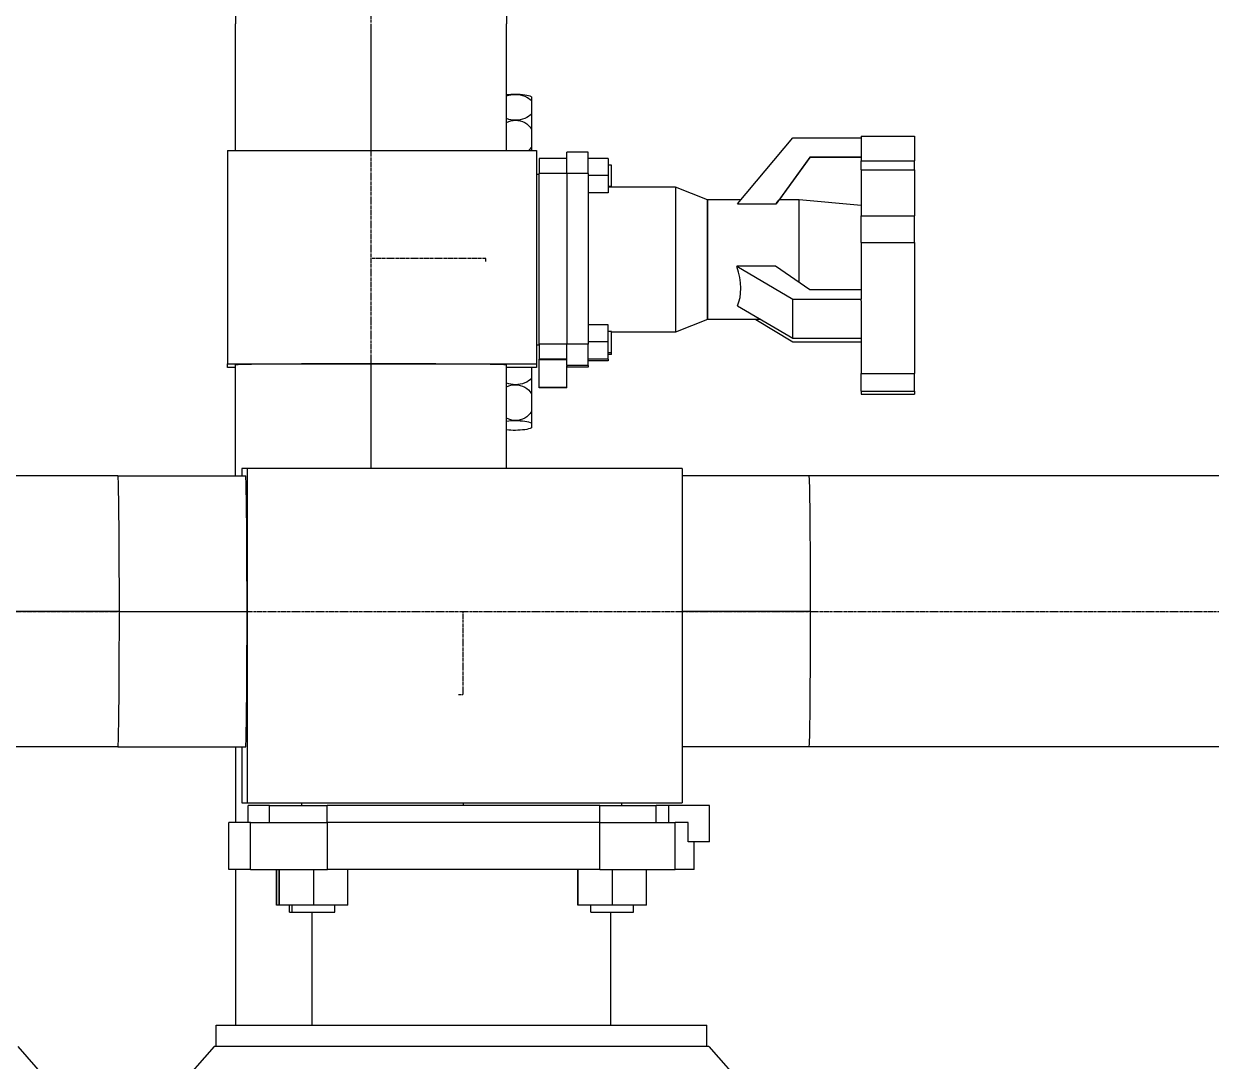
# Model space of a CAD drawing. Header units: millimetres. Extents: x 48717 to 75522, y 76128 to 88842.
# Drawn here: x 56878.8 to 57157.2, y 84330.9 to 84574.2 of the extents above; entities that cross this region are included whole.
import ezdxf

# ---------------------------------------------------------------- set-up
doc = ezdxf.new("R2010")
doc.units = ezdxf.units.MM
doc.linetypes.add('CENTER2', pattern=[1.125, 0.75, -0.125, 0.125, -0.125])
for name, color, linetype in [('Top (Plan) View2-CENTER', 1, 'CENTER2'), ('Top (Plan) View2-DV90-S1B-001c', 120, 'Continuous'), ('Top (Plan) View2-DV90-S1B-002a', 140, 'Continuous')]:
    doc.layers.add(name, color=color, linetype=linetype)

# ---------------------------------------------------------------- blocks, each defined once
blk = doc.blocks.new('*U707')
at = {"layer": 'Top (Plan) View2-CENTER'}
blk.add_line((56739.18, 84436.41), (56900.85, 84436.41), dxfattribs=at)
at = {"layer": 'Top (Plan) View2-DV90-S1B-001c', "color": 0, "linetype": 'ByBlock', "lineweight": -2}
for p, q in [((56900.85, 84468.16), (56871.19, 84468.16)), ((56901.17, 84436.41), (56871.19, 84436.41)), ((56900.85, 84404.66), (56871.19, 84404.66)), ((56877.44, 84334.41), (56894.94, 84314.41))]:
    blk.add_line(p, q, dxfattribs=at)
at = {"layer": 'Top (Plan) View2-DV90-S1B-001c', "color": 0, "linetype": 'ByBlock', "lineweight": -2, "extrusion": (0, 0, -1)}
for start_param, end_param in [(0, 1.570796), (1.570796, 3.141593)]:
    blk.add_ellipse((56900.85, 84436.41), major_axis=(0, 31.75), ratio=0.01, start_param=start_param, end_param=end_param, dxfattribs=at)
blk = doc.blocks.new('*U726')
at = {"layer": 'Top (Plan) View2-CENTER'}
for p, q in [((56901.17, 84436.41), (57062.84, 84436.4)), ((56981.85, 84416.91), (56981.85, 84436.41)), ((56980.72, 84416.91), (56981.85, 84416.91))]:
    blk.add_line(p, q, dxfattribs=at)
at = {"layer": 'Top (Plan) View2-DV90-S1B-001c', "color": 0, "linetype": 'ByBlock', "lineweight": -2}
for p, q in [((56929.98, 84469.91), (56929.98, 84468.16)), ((56931.19, 84469.91), (56929.98, 84469.91)), ((56931.19, 84469.91), (56931.19, 84391.51)), ((57033.18, 84469.91), (56931.19, 84469.91)), ((57033.18, 84469.91), (57033.18, 84391.51)), ((56900.85, 84468.16), (56930.85, 84468.16)), ((57062.84, 84468.15), (57033.18, 84468.16)), ((56901.17, 84436.41), (56931.17, 84436.41)), ((57063.16, 84436.4), (57033.18, 84436.41)), ((56900.85, 84404.66), (56930.85, 84404.66)), ((56929.98, 84404.66), (56929.98, 84391.51)), ((57062.84, 84404.65), (57033.18, 84404.66)), ((56929.98, 84391.51), (56931.19, 84391.51)), ((56931.19, 84391.51), (57033.18, 84391.51)), ((56931.44, 84386.91), (56931.44, 84390.91)), ((56936.46, 84390.91), (56931.44, 84390.91)), ((56936.46, 84390.91), (56949.95, 84390.91)), ((56936.46, 84386.91), (56936.46, 84390.91)), ((56943.93, 84391.51), (56943.93, 84390.91)), ((57013.82, 84390.91), (56949.95, 84390.91)), ((56949.95, 84386.91), (56949.95, 84390.91)), ((56981.81, 84391.51), (56981.81, 84390.91)), ((57013.82, 84390.91), (57027.07, 84390.91)), ((57013.82, 84386.91), (57013.82, 84390.91)), ((57018.93, 84391.51), (57018.93, 84390.91)), ((57030, 84390.91), (57027.07, 84390.91)), ((57027.07, 84386.91), (57027.07, 84390.91)), ((57039.54, 84390.91), (57030, 84390.91)), ((57030, 84386.91), (57030, 84390.91)), ((57039.54, 84382.41), (57039.54, 84390.91)), ((56932.01, 84386.91), (56926.89, 84386.91)), ((56926.89, 84375.91), (56926.89, 84386.91)), ((56932.01, 84386.91), (56949.99, 84386.91)), ((56932.01, 84375.91), (56932.01, 84386.91)), ((57013.87, 84386.91), (56949.99, 84386.91)), ((56949.99, 84375.91), (56949.99, 84386.91)), ((57013.87, 84386.91), (57031.54, 84386.91)), ((57013.87, 84375.91), (57013.87, 84386.91)), ((57034.54, 84386.91), (57031.54, 84386.91)), ((57031.54, 84375.91), (57031.54, 84386.91)), ((57034.54, 84382.41), (57034.54, 84386.91)), ((57039.54, 84382.41), (57034.54, 84382.41)), ((57035.98, 84375.91), (57035.98, 84382.41)), ((56932.01, 84375.91), (56926.89, 84375.91)), ((56932.01, 84375.91), (56949.99, 84375.91)), ((56938.06, 84367.51), (56938.06, 84375.91)), ((56938.16, 84367.51), (56938.16, 84375.91)), ((56938.71, 84367.51), (56938.71, 84375.91)), ((56938.81, 84367.51), (56938.81, 84375.91)), ((56946.85, 84367.51), (56946.85, 84375.91)), ((57013.87, 84375.91), (56949.99, 84375.91)), ((56954.81, 84367.51), (56954.81, 84375.91)), ((57008.71, 84367.51), (57008.71, 84375.91)), ((57008.8, 84367.51), (57008.8, 84375.91)), ((57013.87, 84375.91), (57031.54, 84375.91)), ((57016.85, 84367.51), (57016.85, 84375.91)), ((57024.8, 84367.51), (57024.8, 84375.91)), ((57035.98, 84375.91), (57031.54, 84375.91)), ((56938.16, 84367.51), (56938.06, 84367.51)), ((56938.71, 84367.51), (56938.16, 84367.51)), ((56938.81, 84367.51), (56938.71, 84367.51)), ((56946.85, 84367.51), (56938.81, 84367.51)), ((56941.11, 84365.91), (56941.11, 84367.51)), ((56941.11, 84365.91), (56941.11, 84367.51)), ((56941.11, 84365.91), (56941.11, 84365.91)), ((56941.11, 84365.91), (56941.76, 84365.91)), ((56941.76, 84365.91), (56941.76, 84367.51)), ((56941.76, 84365.91), (56941.76, 84367.51)), ((56941.76, 84365.91), (56941.76, 84365.91)), ((56941.76, 84365.91), (56951.76, 84365.91)), ((56946.43, 84339.41), (56946.43, 84365.91)), ((56946.44, 84339.41), (56946.44, 84365.91)), ((56954.81, 84367.51), (56946.85, 84367.51)), ((56951.76, 84365.91), (56951.76, 84367.51)), ((57008.8, 84367.51), (57008.71, 84367.51)), ((57016.85, 84367.51), (57008.8, 84367.51)), ((57011.76, 84365.91), (57011.76, 84367.51)), ((57011.76, 84365.91), (57011.76, 84367.51)), ((57011.76, 84365.91), (57011.76, 84365.91)), ((57011.76, 84365.91), (57021.76, 84365.91)), ((57016.43, 84339.41), (57016.43, 84365.91)), ((57024.8, 84367.51), (57016.85, 84367.51)), ((57021.76, 84365.91), (57021.76, 84367.51)), ((56923.93, 84339.41), (56923.94, 84339.41)), ((56923.93, 84334.41), (56923.93, 84339.41)), ((56923.94, 84334.41), (56923.94, 84339.41)), ((56923.94, 84339.41), (57038.93, 84339.41)), ((57038.93, 84334.41), (57038.93, 84339.41)), ((56923.43, 84334.41), (56902.43, 84310.41)), ((56923.44, 84334.41), (56902.44, 84310.41)), ((56923.44, 84334.41), (56923.43, 84334.41)), ((57039.43, 84334.41), (56923.44, 84334.41)), ((57039.43, 84334.41), (57056.93, 84314.4))]:
    blk.add_line(p, q, dxfattribs=at)
at = {"layer": 'Top (Plan) View2-DV90-S1B-001c', "color": 0, "linetype": 'ByBlock', "lineweight": -2, "extrusion": (0, 0, -1)}
for centre, start_param, end_param in [((56900.85, 84436.41), 0, 1.570796), ((57062.84, 84436.4), 0, 1.570796), ((56900.85, 84436.41), 1.570796, 3.141593), ((57062.84, 84436.4), 1.570796, 3.141593)]:
    blk.add_ellipse(centre, major_axis=(0, 31.75), ratio=0.01, start_param=start_param, end_param=end_param, dxfattribs=at)
at = {"layer": 'Top (Plan) View2-DV90-S1B-001c', "color": 0, "linetype": 'ByBlock', "lineweight": -2}
for start_param, end_param in [(1.570796, 3.141593), (0, 1.570796)]:
    blk.add_ellipse((56930.85, 84436.41), major_axis=(0, -31.75), ratio=0.01, start_param=start_param, end_param=end_param, dxfattribs=at)
blk = doc.blocks.new('*U733')
at = {"layer": 'Top (Plan) View2-CENTER'}
for p, q in [((56960.25, 84469.91), (56960.25, 84573.84)), ((56987.1, 84519.16), (56960.25, 84519.16)), ((56987.1, 84518.41), (56987.1, 84519.16))]:
    blk.add_line(p, q, dxfattribs=at)
at = {"layer": 'Top (Plan) View2-DV90-S1B-002a', "color": 0, "linetype": 'ByBlock', "lineweight": -2}
for p, q in [((56928.5, 84544.46), (56928.5, 84574.16)), ((56960.25, 84544.46), (56960.25, 84574.14)), ((56992, 84544.46), (56992, 84574.16)), ((57046.11, 84531.96), (57059.1, 84547.43)), ((57059.1, 84547.43), (57075.1, 84547.43)), ((57075.1, 84547.84), (57075.1, 84542.02)), ((57075.1, 84547.84), (57087.6, 84547.84)), ((57087.6, 84547.84), (57087.6, 84542.02)), ((56926.6, 84544.46), (56926.6, 84494.46)), ((56926.6, 84544.46), (56999, 84544.46)), ((56999, 84544.46), (56999, 84494.46)), ((57006.1, 84539.08), (57006.1, 84544.04)), ((57011.1, 84544.04), (57006.1, 84544.04)), ((57011.1, 84539.08), (57011.1, 84544.04)), ((56999.6, 84542.54), (56999.6, 84539.07)), ((57006.1, 84542.54), (56999.6, 84542.54)), ((57015.8, 84542.55), (57011.1, 84542.55)), ((57015.8, 84542.55), (57015.8, 84538.57)), ((57016.6, 84541.03), (57015.8, 84541.03)), ((57016.6, 84536.03), (57016.6, 84541.03)), ((57063.11, 84542.88), (57055.15, 84531.96)), ((57063.11, 84542.79), (57055.86, 84532.84)), ((57063.11, 84542.88), (57063.11, 84542.79)), ((57075.1, 84542.88), (57063.11, 84542.88)), ((57075.1, 84542.79), (57063.11, 84542.79)), ((57075.1, 84539.89), (57075.1, 84542.02)), ((57075.1, 84542.02), (57087.6, 84542.02)), ((57087.6, 84539.89), (57087.6, 84542.02)), ((56999.6, 84538.84), (56999, 84538.84)), ((57006.1, 84539.07), (56999.6, 84539.07)), ((56999.6, 84499.07), (56999.6, 84539.07)), ((57006.1, 84539.08), (57006.1, 84499.08)), ((57011.1, 84539.08), (57006.1, 84539.08)), ((57011.1, 84539.08), (57011.1, 84499.08)), ((57015.8, 84538.57), (57011.1, 84538.57)), ((57015.8, 84538.57), (57015.8, 84534.55)), ((57075.1, 84539.89), (57075.1, 84529.13)), ((57075.1, 84539.89), (57087.6, 84539.89)), ((57087.6, 84539.89), (57087.6, 84529.13)), ((57016.6, 84536.03), (57015.8, 84536.03)), ((57016.6, 84536.03), (57015.8, 84536.03)), ((57031.6, 84535.84), (57015.8, 84535.84)), ((57016.6, 84536.03), (57016.6, 84536.03)), ((57016.6, 84535.84), (57016.6, 84536.03)), ((57031.6, 84535.84), (57031.6, 84501.84)), ((57039.1, 84532.84), (57031.6, 84535.84)), ((57015.8, 84534.55), (57011.1, 84534.55)), ((57015.8, 84534.51), (57011.1, 84534.51)), ((57015.8, 84534.55), (57015.8, 84534.51)), ((57039.1, 84504.84), (57039.1, 84532.84)), ((57046.85, 84532.84), (57039.1, 84532.84)), ((57039.1, 84532.84), (57039.1, 84504.84)), ((57060.6, 84532.84), (57055.83, 84532.84)), ((57060.6, 84513.51), (57060.6, 84532.84)), ((57075.1, 84531.57), (57060.6, 84532.84)), ((57046.11, 84531.96), (57055.15, 84531.96)), ((57075.1, 84522.85), (57075.1, 84529.13)), ((57075.1, 84529.13), (57087.6, 84529.13)), ((57087.6, 84522.85), (57087.6, 84529.13)), ((57075.1, 84522.85), (57075.1, 84509.61)), ((57075.1, 84522.85), (57087.6, 84522.85)), ((57087.6, 84522.85), (57087.6, 84492.15)), ((57055.01, 84517.29), (57045.94, 84517.29)), ((57045.94, 84517.29), (57059.1, 84509.57)), ((57063.11, 84511.81), (57055.01, 84517.29)), ((57075.1, 84511.81), (57063.11, 84511.81)), ((57046.11, 84508.05), (57059.1, 84500.43)), ((57059.1, 84500.43), (57059.1, 84509.57)), ((57059.1, 84509.57), (57075.1, 84509.57)), ((57075.1, 84509.57), (57075.1, 84509.61)), ((57075.1, 84509.21), (57075.1, 84509.57)), ((57075.1, 84509.21), (57075.1, 84492.15)), ((57015.8, 84503.55), (57011.1, 84503.55)), ((57015.8, 84499.57), (57015.8, 84503.55)), ((57039.1, 84504.84), (57031.6, 84501.84)), ((57039.1, 84504.84), (57031.6, 84501.84)), ((57051.58, 84504.84), (57039.1, 84504.84)), ((57039.1, 84504.84), (57039.1, 84504.84)), ((57051.58, 84504.84), (57039.1, 84504.84)), ((57039.1, 84504.84), (57039.1, 84504.84)), ((57050.45, 84504.84), (57059.1, 84499.61)), ((57015.8, 84499.57), (57011.1, 84499.57)), ((57016.6, 84502.03), (57015.8, 84502.03)), ((57015.8, 84495.55), (57015.8, 84499.57)), ((57016.6, 84497.03), (57016.6, 84502.03)), ((57031.6, 84501.84), (57016.6, 84501.84)), ((57031.6, 84501.84), (57016.6, 84501.84)), ((57031.6, 84501.84), (57031.6, 84501.84)), ((57059.1, 84500.43), (57075.1, 84500.43)), ((57059.1, 84499.61), (57075.1, 84499.61)), ((56999.6, 84498.84), (56999, 84498.84)), ((56999.6, 84498.84), (56999, 84498.84)), ((57006.1, 84499.07), (56999.6, 84499.07)), ((56999.6, 84499.07), (56999.6, 84495.54)), ((57006.1, 84494.04), (57006.1, 84499.08)), ((57011.1, 84499.08), (57006.1, 84499.08)), ((57011.1, 84494.04), (57011.1, 84499.08)), ((57016.6, 84497.03), (57015.8, 84497.03)), ((57016.6, 84497.03), (57015.8, 84497.03)), ((57016.6, 84496.65), (57015.8, 84496.65)), ((57016.6, 84496.65), (57015.8, 84496.65)), ((57016.6, 84497.03), (57016.6, 84497.03)), ((57016.6, 84496.65), (57016.6, 84497.03)), ((57016.6, 84496.65), (57016.6, 84496.65)), ((56926.6, 84493.59), (56926.6, 84494.46)), ((56926.6, 84494.46), (56999, 84494.46)), ((56928.5, 84468.16), (56928.5, 84494.16)), ((56960.25, 84469.91), (56960.25, 84494.44)), ((56992, 84469.91), (56992, 84494.16)), ((56999, 84494.46), (56999, 84493.59)), ((57006.1, 84495.54), (56999.6, 84495.54)), ((56999.6, 84495.39), (56999.6, 84495.54)), ((56999.6, 84488.89), (56999.6, 84495.39)), ((57006.1, 84495.39), (56999.6, 84495.39)), ((57006.1, 84494.04), (57006.1, 84493.89)), ((57011.1, 84494.04), (57006.1, 84494.04)), ((57006.1, 84488.89), (57006.1, 84493.89)), ((57015.8, 84495.55), (57011.1, 84495.55)), ((57015.8, 84495.51), (57011.1, 84495.51)), ((57015.8, 84495.17), (57011.1, 84495.17)), ((57015.8, 84495.13), (57011.1, 84495.13)), ((57011.1, 84494.04), (57011.1, 84493.64)), ((57015.8, 84495.51), (57015.8, 84495.55)), ((57015.8, 84495.51), (57015.8, 84495.17)), ((57015.8, 84495.17), (57015.8, 84495.13)), ((56928.5, 84493.59), (56926.6, 84493.59)), ((56999, 84493.59), (56992, 84493.59)), ((57011.1, 84493.64), (57006.1, 84493.64)), ((57011.1, 84493.64), (57006.1, 84493.64)), ((57011.1, 84493.64), (57011.1, 84493.64)), ((57075.1, 84488.02), (57075.1, 84492.15)), ((57075.1, 84492.15), (57087.6, 84492.15)), ((57087.6, 84488.02), (57087.6, 84492.15)), ((57006.1, 84488.89), (56999.6, 84488.89)), ((56999.6, 84488.79), (56999.6, 84488.89)), ((57006.1, 84488.79), (56999.6, 84488.79)), ((57006.1, 84488.79), (57006.1, 84488.89)), ((57075.1, 84488.02), (57075.1, 84487.34)), ((57075.1, 84488.02), (57087.6, 84488.02)), ((57075.1, 84487.34), (57087.6, 84487.34)), ((57075.1, 84487.34), (57075.1, 84487.34)), ((57075.1, 84487.34), (57087.6, 84487.34)), ((57087.6, 84488.02), (57087.6, 84487.34)), ((57087.6, 84487.34), (57087.6, 84487.34))]:
    blk.add_line(p, q, dxfattribs=at)
at = {"layer": 'Top (Plan) View2-DV90-S1B-002a', "color": 0, "linetype": 'ByBlock', "lineweight": -2, "extrusion": (0, 0, -1)}
blk.add_ellipse((57045.63, 84518.84), major_axis=(10.2, 14), ratio=0.004168, start_param=-0.359484, end_param=-0.003036, dxfattribs=at)
at = {"layer": 'Top (Plan) View2-DV90-S1B-002a', "color": 0, "linetype": 'ByBlock', "lineweight": -2}
for centre, major_axis, ratio, start_param, end_param in [((57035.14, 84518.84), (9.16, -13.01), 0.565749, 0.311679, 1.080623), ((56960.25, 84494.16), (31.75, 0), 0.008759, 1.570796, 3.141593), ((56960.25, 84494.16), (31.75, 0), 0.008759, 0, 1.570796)]:
    blk.add_ellipse(centre, major_axis=major_axis, ratio=ratio, start_param=start_param, end_param=end_param, dxfattribs=at)
blk = doc.blocks.new('*U739')
at = {"layer": 'Top (Plan) View2-DV90-S1B-002a', "color": 0, "linetype": 'ByBlock', "lineweight": -2}
for p, q in [((56928.5, 84404.66), (56928.5, 84386.91)), ((56928.5, 84375.91), (56928.5, 84339.41))]:
    blk.add_line(p, q, dxfattribs=at)
blk = doc.blocks.new('*U740')
at = {"layer": 'Top (Plan) View2-CENTER'}
blk.add_line((56960.25, 84574.44), (56960.25, 84614.16), dxfattribs=at)
at = {"layer": 'Top (Plan) View2-CENTER', "extrusion": (0, 0, -1)}
blk.add_ellipse((57055.24, 84614.16), major_axis=(-67.18, 67.18), ratio=0.9999, start_param=-0.785348, end_param=-0.367052, dxfattribs=at)
at = {"layer": 'Top (Plan) View2-DV90-S1B-002a', "color": 0, "linetype": 'ByBlock', "lineweight": -2}
for p, q in [((57055.23, 84740.9), (57095.24, 84740.9)), ((56928.5, 84614.16), (56928.5, 84574.16)), ((56992, 84614.16), (56992, 84574.16))]:
    blk.add_line(p, q, dxfattribs=at)
for centre in [(57055.23, 84709.15), (57095.24, 84709.15)]:
    blk.add_ellipse(centre, major_axis=(0, 31.75), ratio=0.01, start_param=0, end_param=1.288286, dxfattribs=at)
at = {"layer": 'Top (Plan) View2-DV90-S1B-002a', "color": 0, "linetype": 'ByBlock', "lineweight": -2, "extrusion": (0, 0, -1)}
for start_param, end_param in [(0.009999, 3.141593), (0, 0.009999)]:
    blk.add_ellipse((56960.25, 84614.16), major_axis=(31.75, 0), ratio=0.01, start_param=start_param, end_param=end_param, dxfattribs=at)
at = {"layer": 'Top (Plan) View2-DV90-S1B-002a', "color": 0, "linetype": 'ByBlock', "lineweight": -2}
for points in [[(57036.04, 84739.44), (57042.39, 84740.41), (57048.81, 84740.9), (57055.23, 84740.9)], [(56928.5, 84614.16), (56928.5, 84627.23), (56930.53, 84640.3), (56934.51, 84652.75)]]:
    blk.add_open_spline(points, degree=3, dxfattribs=at)
blk.add_open_spline([(56992, 84614.16), (56992, 84620.79), (56993.04, 84627.41), (56997.14, 84640), (57000.18, 84645.98), (57004.42, 84651.81), (57004.77, 84652.28), (57005.13, 84652.75)], degree=3, knots=[3.1415927, 3.1415927, 3.1415927, 3.1415927, 3.4557319, 3.4557319, 3.7698712, 3.7698712, 3.7978515, 3.7978515, 3.7978515, 3.7978515], dxfattribs=at)
blk = doc.blocks.new('*U742')
at = {"layer": 'Top (Plan) View2-DV90-S1B-002a', "color": 0, "linetype": 'ByBlock', "lineweight": -2}
for p, q in [((56997.83, 84557.02), (56997.83, 84556.08)), ((56997.83, 84556.08), (56997.83, 84553.05)), ((56997.83, 84553.05), (56997.83, 84549.43)), ((56997.83, 84549.43), (56997.83, 84545.24)), ((56997.83, 84545.24), (56997.83, 84544.46)), ((56997.83, 84493.59), (56997.83, 84491.05)), ((56997.83, 84491.05), (56997.83, 84487.44)), ((56997.83, 84487.44), (56997.83, 84483.24)), ((56997.83, 84483.24), (56997.83, 84480.57)), ((56997.83, 84480.57), (56997.83, 84479.41))]:
    blk.add_line(p, q, dxfattribs=at)
at = {"layer": 'Top (Plan) View2-DV90-S1B-002a', "color": 0, "linetype": 'ByBlock', "lineweight": -2, "extrusion": (0, 0, -1)}
for centre, major_axis, ratio, start_param, end_param in [((56994.08, 84554.57), (4.33, 0), 0.700886, 4.21085, 4.712389), ((56994.08, 84554.57), (4.33, 0), 0.700886, 4.712389, 5.759587), ((56994.08, 84554.57), (4.33, 0), 0.700886, 0.523599, 1.570796), ((56994.08, 84554.57), (4.33, 0), 0.700886, 1.570796, 2.072335), ((56994.08, 84547.34), (-4.33, 0), 0.968156, 1.570796, 2.617994), ((56994.08, 84547.34), (-4.33, 0), 0.968156, 3.665191, 3.899823), ((56994.08, 84492.57), (4.33, 0), 0.700886, 0.523599, 1.570796), ((56994.08, 84492.57), (4.33, 0), 0.700886, 1.570796, 2.072335), ((56994.08, 84485.34), (-4.33, 0), 0.968156, 1.069258, 1.570796), ((56994.08, 84485.34), (-4.33, 0), 0.968156, 1.570796, 2.617994), ((56994.08, 84485.34), (-4.33, 0), 0.968156, 3.665191, 4.712389), ((56994.08, 84485.34), (-4.33, 0), 0.968156, 4.712389, 5.213928), ((56994.08, 84479.99), (-4.33, 0), 0.26727, 1.069258, 1.570796), ((56994.08, 84479.99), (-4.33, 0), 0.26727, 1.570796, 2.617994), ((56994.08, 84479.99), (-4.33, 0), 0.26727, 4.712389, 5.213928), ((56994.08, 84479.99), (-4.33, 0), 0.26727, 3.665191, 4.712389)]:
    blk.add_ellipse(centre, major_axis=major_axis, ratio=ratio, start_param=start_param, end_param=end_param, dxfattribs=at)
at = {"layer": 'Top (Plan) View2-DV90-S1B-002a', "color": 0, "linetype": 'ByBlock', "lineweight": -2}
for start_param, end_param in [(1.570796, 2.072335), (0.523599, 1.570796)]:
    blk.add_ellipse((56994.08, 84556.44), major_axis=(4.33, 0), ratio=0.26727, start_param=start_param, end_param=end_param, dxfattribs=at)
at = {"layer": 'Top (Plan) View2-DV90-S1B-002a', "color": 0, "linetype": 'ByBlock', "lineweight": -2, "extrusion": (2.38939e-29, -5.29657e-17, -1)}
blk.add_ellipse((56994.08, 84547.34), major_axis=(-4.33, 0), ratio=0.968156, start_param=1.069258, end_param=1.570796, dxfattribs=at)
blk = doc.blocks.new('*U746')
at = {"layer": 'Top (Plan) View2-CENTER'}
blk.add_line((57063.16, 84436.4), (57960.38, 84436.4), dxfattribs=at)
at = {"layer": 'Top (Plan) View2-DV90-S1B-001c', "color": 0, "linetype": 'ByBlock', "lineweight": -2}
for p, q in [((57960.38, 84468.15), (57062.84, 84468.15)), ((57960.38, 84404.65), (57062.84, 84404.65))]:
    blk.add_line(p, q, dxfattribs=at)
at = {"layer": 'Top (Plan) View2-DV90-S1B-001c', "color": 0, "linetype": 'ByBlock', "lineweight": -2, "extrusion": (0, 0, -1)}
for start_param, end_param in [(0, 1.570796), (1.570796, 3.141593)]:
    blk.add_ellipse((57062.84, 84436.4), major_axis=(0, 31.75), ratio=0.01, start_param=start_param, end_param=end_param, dxfattribs=at)

msp = doc.modelspace()

# ---------------------------------------------------------------- block references
at = {"layer": 'Top (Plan) View2-DV90-S1B-001c'}
for name in ['*U707', '*U726', '*U746']:
    msp.add_blockref(name, (0, 0), dxfattribs=at)
at = {"layer": 'Top (Plan) View2-DV90-S1B-002a'}
for name in ['*U740', '*U733', '*U742', '*U739']:
    msp.add_blockref(name, (0, 0), dxfattribs=at)

doc.saveas('drawing.dxf')
